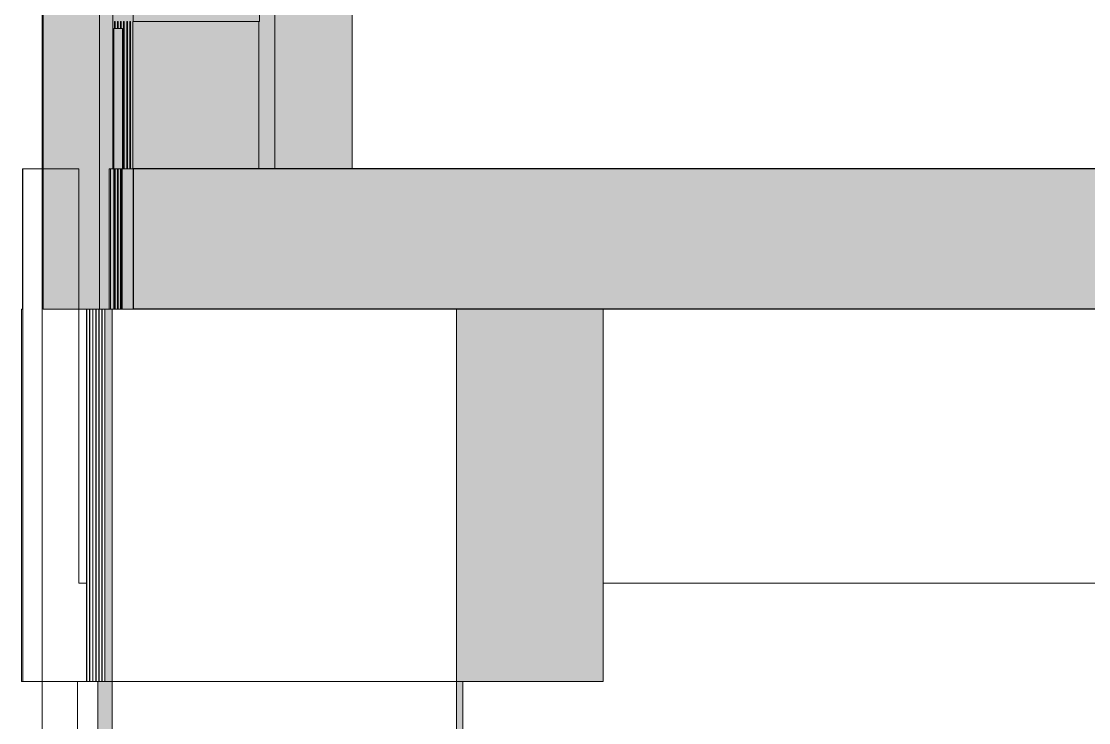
# Model space of a CAD drawing. Header units: metres. Extents: x -0.3 to 19.2, y -7 to 21.5.
# Drawn here: x 0 to 1.521, y -1.099 to -0.1 of the extents above; entities that cross this region are included whole.
import ezdxf

# ---------------------------------------------------------------- set-up
doc = ezdxf.new("R2010")
doc.units = ezdxf.units.M
doc.header["$MEASUREMENT"] = 0
for name, color, linetype in [('C_Schnitt C RB_1_110 Wand Aussen', 7, 'Continuous'), ('C_Schnitt C RB_1_111 Wand Aussen - Bohrpfahlwand 80', 7, 'Continuous'), ('C_Schnitt C RB_1_210 Decke', 7, 'Continuous'), ('C_Schnitt C RB_1_211 Decke - Bohrpfahl Rost', 7, 'Continuous'), ('C_Schnitt C RB_1_840 Baulinien', 7, 'Continuous')]:
    doc.layers.add(name, color=color, linetype=linetype)
doc.linetypes.add('Grenze Grundstück', pattern='A,0,[1,415_260415_PP_VA_RB_2_3 Schn C1.Shx,S=0.00031746,R=0,X=0,Y=0],-0.04,0', length=0.04)

msp = doc.modelspace()

# ---------------------------------------------------------------- hatches: boundary and pattern name
at = {"layer": 'C_Schnitt C RB_1_110 Wand Aussen', "linetype": 'Continuous', "lineweight": 0, "true_color": 0x0b100b}
msp.add_hatch(color=88, dxfattribs=at).paths.add_polyline_path([(0.3615, -0.31), (0.4715, -0.31), (0.4715, 2.67), (0.3615, 2.67)])
at = {"layer": 'C_Schnitt C RB_1_110 Wand Aussen', "linetype": 'Continuous', "lineweight": 0, "true_color": 0x00d6ff}
msp.add_hatch(color=140, dxfattribs=at).paths.add_polyline_path([(0.0315, -0.51), (0.1115, -0.51), (0.1115, 0.5116), (0.0315, 0.5116)])
at = {"layer": 'C_Schnitt C RB_1_110 Wand Aussen', "linetype": 'Continuous', "lineweight": 0, "true_color": 0x567e56}
msp.add_hatch(color=87, dxfattribs=at).paths.add_polyline_path([(0.1115, 0.5116), (0.1115, -0.51), (2.4772, -0.51), (2.4772, -0.31), (0.3615, -0.31), (0.3615, 0.5116)])
at = {"layer": 'C_Schnitt C RB_1_110 Wand Aussen', "linetype": 'Continuous', "lineweight": 0, "true_color": 0x000000}
for points in [[(0.1194, -0.51), (0.1194, -1.04), (0.1297, -1.04), (0.1297, -0.51)], [(0.8294, -0.51), (0.6204, -0.51), (0.6204, -1.04), (0.8294, -1.04)]]:
    msp.add_hatch(color=18, dxfattribs=at).paths.add_polyline_path(points)
at = {"layer": 'C_Schnitt C RB_1_111 Wand Aussen - Bohrpfahlwand 80', "linetype": 'Continuous', "lineweight": 0, "true_color": 0x000000}
for points in [[(0.1094, -6.55), (0.1297, -6.55), (0.1297, -1.04), (0.1094, -1.04)], [(0.6204, -6.55), (0.6294, -6.55), (0.6294, -1.04), (0.6204, -1.04)]]:
    msp.add_hatch(color=18, dxfattribs=at).paths.add_polyline_path(points)
at = {"layer": 'C_Schnitt C RB_1_210 Decke', "linetype": 'Continuous', "lineweight": 0, "true_color": 0x000000}
msp.add_hatch(color=18, dxfattribs=at).paths.add_polyline_path([(0.1594, -0.51), (8.375, -0.51), (8.375, -0.315), (8.225, -0.315), (8.225, -0.31), (0.1594, -0.31)])

# ---------------------------------------------------------------- linework, layer by layer
at = {"layer": 'C_Schnitt C RB_1_110 Wand Aussen', "color": 7, "linetype": 'Continuous', "lineweight": 18, "ltscale": 1000}
for p, q in [((0.1305, 2.67), (0.1305, -0.31)), ((0.1594, 2.67), (0.1594, -0.1)), ((0.3394, 2.67), (0.3394, -0.1)), ((0.1328, -0.1), (0.1339, -0.1)), ((0.1328, -0.11), (0.1328, -0.1)), ((0.1339, -0.1), (0.1339, -0.11)), ((0.1372, -0.1), (0.1382, -0.1)), ((0.1372, -0.11), (0.1372, -0.1)), ((0.1382, -0.1), (0.1382, -0.11)), ((0.1416, -0.1), (0.1426, -0.1)), ((0.1416, -0.11), (0.1416, -0.1)), ((0.1426, -0.1), (0.1426, -0.11)), ((0.146, -0.1), (0.147, -0.1)), ((0.146, -0.31), (0.146, -0.1)), ((0.147, -0.1), (0.147, -0.31)), ((0.1504, -0.1), (0.1514, -0.1)), ((0.1504, -0.31), (0.1504, -0.1)), ((0.1514, -0.1), (0.1514, -0.31)), ((0.1547, -0.1), (0.1559, -0.1)), ((0.1547, -0.31), (0.1547, -0.1)), ((0.1559, -0.1), (0.1559, -0.31)), ((0.1592, -0.31), (0.1592, -0.1)), ((0.3394, -0.1), (0.1594, -0.1)), ((0.3388, -0.1), (0.3388, -0.31)), ((0.1319, -0.11), (0.1328, -0.11)), ((0.1319, -0.31), (0.1319, -0.11)), ((0.1339, -0.11), (0.1372, -0.11)), ((0.1382, -0.11), (0.1416, -0.11)), ((0.1426, -0.11), (0.1444, -0.11)), ((0.1444, -0.11), (0.1444, -0.31)), ((0.1322, -0.31), (0.1322, -0.51)), ((0.1328, -0.31), (0.1328, -0.51)), ((0.1339, -0.31), (0.1339, -0.51)), ((0.1372, -0.31), (0.1372, -0.51)), ((0.1416, -0.31), (0.1382, -0.31)), ((0.1382, -0.31), (0.1382, -0.51)), ((0.1416, -0.31), (0.1416, -0.51)), ((0.1437, -0.31), (0.1426, -0.31)), ((0.1426, -0.31), (0.1426, -0.51)), ((0.1437, -0.51), (0.1437, -0.31)), ((0.0929, -0.51), (0.0931, -0.51)), ((0.0929, -0.51), (0.0929, -1.04)), ((0.0931, -0.51), (0.0935, -0.51)), ((0.0931, -0.51), (0.0931, -1.04)), ((0.0935, -0.51), (0.0976, -0.51)), ((0.0935, -0.51), (0.0935, -1.04)), ((0.0976, -0.51), (0.0978, -0.51)), ((0.0976, -0.51), (0.0976, -1.04)), ((0.0978, -0.51), (0.102, -0.51)), ((0.0978, -0.51), (0.0978, -1.04)), ((0.102, -0.51), (0.1022, -0.51)), ((0.102, -0.51), (0.102, -1.04)), ((0.1022, -0.51), (0.1063, -0.51)), ((0.1022, -0.51), (0.1022, -1.04)), ((0.1063, -0.51), (0.1067, -0.51)), ((0.1063, -0.51), (0.1063, -1.04)), ((0.1067, -0.51), (0.1107, -0.51)), ((0.1067, -0.51), (0.1067, -1.04)), ((0.1107, -0.51), (0.1111, -0.51)), ((0.1107, -0.51), (0.1107, -1.04)), ((0.1111, -0.51), (0.1151, -0.51)), ((0.1111, -0.51), (0.1111, -1.04)), ((0.1151, -0.51), (0.1155, -0.51)), ((0.1151, -0.51), (0.1151, -1.04)), ((0.1155, -0.51), (0.1194, -0.51)), ((0.1155, -0.51), (0.1155, -1.04)), ((0.1194, -0.51), (0.1194, -1.04)), ((0.1297, -0.51), (0.1194, -0.51)), ((0.1297, -0.51), (0.1297, -1.04)), ((0.1297, -0.51), (0.1308, -0.51)), ((0.1308, -0.51), (0.1499, -0.51)), ((0.1499, -0.51), (0.1592, -0.51)), ((0.6204, -0.51), (0.6204, -1.04)), ((0.8294, -0.51), (0.8294, -1.04)), ((0.1297, -1.04), (0.1194, -1.04)), ((0.1308, -1.04), (0.1297, -1.04)), ((0.1499, -1.04), (0.1308, -1.04)), ((0.1759, -1.04), (0.1499, -1.04)), ((0.208, -1.04), (0.1759, -1.04)), ((0.2451, -1.04), (0.208, -1.04)), ((0.2862, -1.04), (0.2451, -1.04)), ((0.3299, -1.04), (0.2862, -1.04)), ((0.3751, -1.04), (0.3299, -1.04)), ((0.4202, -1.04), (0.3751, -1.04)), ((0.464, -1.04), (0.4202, -1.04)), ((0.5051, -1.04), (0.464, -1.04)), ((0.5422, -1.04), (0.5051, -1.04)), ((0.5742, -1.04), (0.5422, -1.04)), ((0.6002, -1.04), (0.5742, -1.04)), ((0.6194, -1.04), (0.6002, -1.04)), ((0.6204, -1.04), (0.6194, -1.04)), ((0.6294, -1.04), (0.6204, -1.04)), ((0.8294, -1.04), (0.6294, -1.04))]:
    msp.add_line(p, q, dxfattribs=at)
at = {"layer": 'C_Schnitt C RB_1_110 Wand Aussen', "color": 1, "linetype": 'Continuous', "lineweight": 13, "ltscale": 1000, "flags": 128}
for points in [[(0.3615, -0.31), (0.4715, -0.31), (0.4715, 2.67), (0.3615, 2.67)], [(0.0315, -0.51), (0.1115, -0.51), (0.1115, 0.5116), (0.0315, 0.5116)], [(0.1115, 0.5116), (0.3615, 0.5116), (0.3615, -0.31), (2.4772, -0.31), (2.4772, -0.51), (0.1115, -0.51)]]:
    msp.add_lwpolyline(points, close=True, dxfattribs=at)
at = {"layer": 'C_Schnitt C RB_1_111 Wand Aussen - Bohrpfahlwand 80', "color": 7, "linetype": 'Continuous', "lineweight": 18, "ltscale": 1000}
for p, q in [((0.0019, -0.51), (0.0019, -0.31)), ((0.0019, -0.31), (0.0022, -0.31)), ((0.0822, -0.31), (0.0022, -0.31)), ((0.0022, -0.31), (0.0022, -0.51)), ((0.0822, -0.51), (0.0822, -0.31)), ((0.0003, -0.71), (0.0003, -0.51)), ((0.0019, -0.51), (0.0003, -0.51)), ((0.0022, -0.51), (0.0022, -0.71)), ((0.0005, -0.71), (0.0003, -0.71)), ((0.0005, -0.71), (0.0005, -0.8)), ((0.0022, -0.71), (0.0022, -0.8)), ((0.0003, -1.04), (0.0003, -0.8)), ((0.0005, -0.8), (0.0003, -0.8)), ((0.0022, -0.8), (0.0022, -1.04)), ((0.0022, -1.04), (0.0003, -1.04)), ((0.0022, -1.04), (0.0822, -1.04)), ((0.0803, -6.55), (0.0803, -1.04)), ((0.0822, -1.04), (0.1094, -1.04)), ((0.6294, -1.04), (0.6294, -3.83))]:
    msp.add_line(p, q, dxfattribs=at)
at = {"layer": 'C_Schnitt C RB_1_111 Wand Aussen - Bohrpfahlwand 80', "color": 7, "linetype": 'Continuous', "lineweight": 13, "ltscale": 1000}
for p, q in [((0.1094, -1.04), (0.1094, -6.55)), ((0.1194, -1.04), (0.1094, -1.04)), ((0.1297, -1.04), (0.1297, -6.55)), ((0.6204, -1.04), (0.6204, -6.55))]:
    msp.add_line(p, q, dxfattribs=at)
at = {"layer": 'C_Schnitt C RB_1_210 Decke', "color": 7, "linetype": 'Continuous', "lineweight": 13, "ltscale": 1000}
for p, q in [((0.1328, -0.11), (0.1339, -0.11)), ((0.1372, -0.11), (0.1382, -0.11)), ((0.1416, -0.11), (0.1426, -0.11)), ((0.1444, -0.31), (0.1444, -0.11)), ((0.1322, -0.31), (0.1328, -0.31)), ((0.1328, -0.31), (0.1339, -0.31)), ((0.1339, -0.31), (0.1372, -0.31)), ((0.1372, -0.31), (0.1382, -0.31)), ((0.1416, -0.31), (0.1426, -0.31)), ((0.1437, -0.51), (0.1437, -0.31)), ((0.1444, -0.31), (0.146, -0.31)), ((0.146, -0.31), (0.147, -0.31)), ((0.147, -0.31), (0.1504, -0.31)), ((0.1504, -0.31), (0.1514, -0.31)), ((0.1514, -0.31), (0.1547, -0.31)), ((0.1547, -0.31), (0.1559, -0.31)), ((0.1559, -0.31), (0.1592, -0.31)), ((0.1592, -0.31), (0.1594, -0.31)), ((0.1592, -0.51), (0.1594, -0.51))]:
    msp.add_line(p, q, dxfattribs=at)
at = {"layer": 'C_Schnitt C RB_1_210 Decke', "color": 7, "linetype": 'Continuous', "lineweight": 25, "ltscale": 1000}
for p, q in [((0.1594, -0.31), (0.1594, -0.51)), ((0.6204, -0.51), (0.1594, -0.51)), ((0.8294, -0.51), (0.6204, -0.51)), ((5.425, -0.51), (0.8294, -0.51))]:
    msp.add_line(p, q, dxfattribs=at)
at = {"layer": 'C_Schnitt C RB_1_210 Decke', "color": 7, "linetype": 'Continuous', "lineweight": 25, "ltscale": 1000, "flags": 128}
msp.add_lwpolyline([(8.385, -0.31), (6.835, -0.31), (6.585, -0.31), (0.1594, -0.31)], dxfattribs=at)
at = {"layer": 'C_Schnitt C RB_1_211 Decke - Bohrpfahl Rost', "color": 8, "linetype": 'Continuous', "lineweight": 13, "ltscale": 1000}
for p, q in [((0.1255, -0.31), (0.1272, -0.31)), ((0.1255, -0.31), (0.1255, -0.51)), ((0.1272, -0.31), (0.1322, -0.31)), ((0.1272, -0.31), (0.1272, -0.51)), ((0.0929, -0.51), (0.0822, -0.51)), ((0.0822, -0.9), (0.0822, -0.51)), ((0.0822, -0.9), (0.0929, -0.9)), ((0.8294, -0.9), (4.795, -0.9))]:
    msp.add_line(p, q, dxfattribs=at)
at = {"layer": 'C_Schnitt C RB_1_840 Baulinien', "color": 86, "linetype": 'Grenze Grundstück', "lineweight": 13, "ltscale": 1000, "true_color": 0x107f01}
msp.add_line((0.03, -6.95), (0.03, 5.91), dxfattribs=at)

doc.saveas('drawing.dxf')
